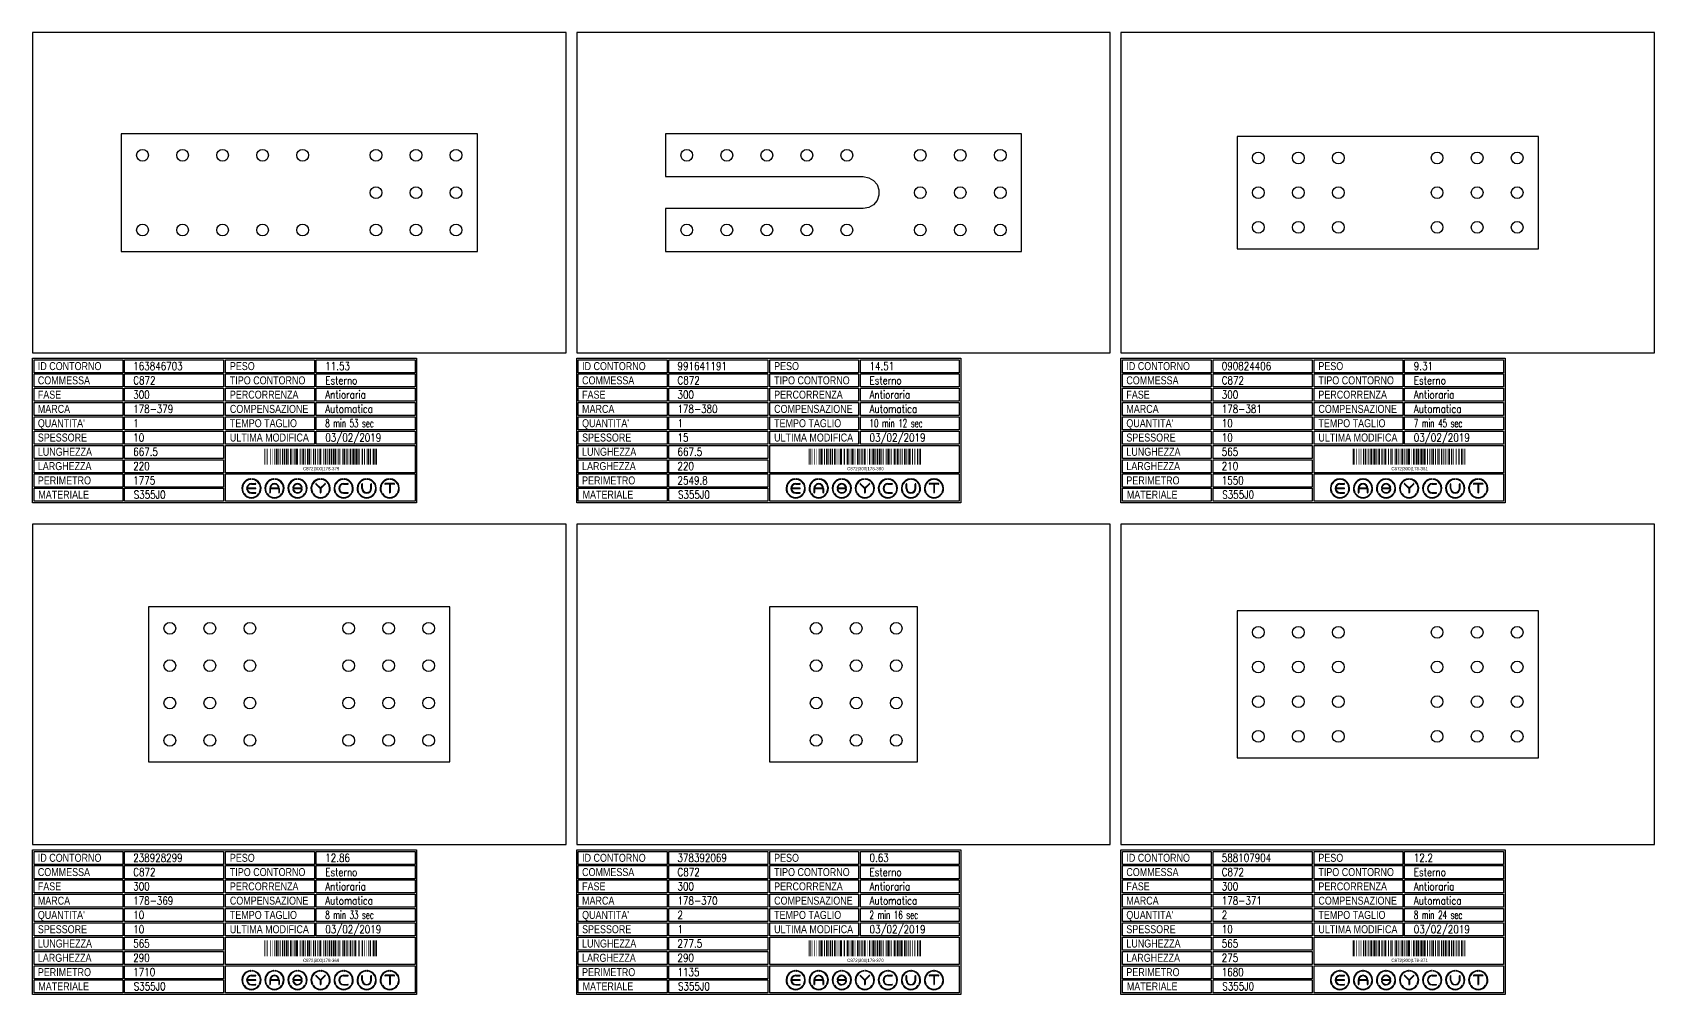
# Model space of a CAD drawing. Header units: millimetres. Extents: x 10000 to 53102, y 10000 to 35064.
# Drawn here: x 10000 to 13040, y 13242 to 15044 of the extents above; entities that cross this region are included whole.
import ezdxf
from ezdxf.enums import TextEntityAlignment as Align

# ---------------------------------------------------------------- set-up
doc = ezdxf.new("R2010")
doc.units = ezdxf.units.MM
doc.styles.add('EasyCutStyle', font='romans.shx', dxfattribs={"width": 0.8})
doc.styles.add('EasyCutStyle1', font='arial.ttf', dxfattribs={"width": 0.8})

# ---------------------------------------------------------------- blocks, each defined once
blk = doc.blocks.new('BlockShape01')
at = {"color": 253}
blk.add_lwpolyline([(0, 0), (720, 0), (720, -271), (0, -271)], close=True, dxfattribs=at)
at = {"color": 2}
for points in [[(3, -2.9), (169.3, -2.9), (169.3, -27.3), (3, -27.3)], [(3, -2.9), (169.3, -2.9), (169.3, -27.3), (3, -27.3)], [(3, -29.6), (169.3, -29.6), (169.3, -54), (3, -54)], [(361.9, -2.9), (528.3, -2.9), (528.3, -27.3), (361.9, -27.3)], [(361.9, -29.6), (528.3, -29.6), (528.3, -54), (361.9, -54)], [(3, -56.4), (169.3, -56.4), (169.3, -80.8), (3, -80.8)], [(361.9, -56.4), (528.3, -56.4), (528.3, -80.8), (361.9, -80.8)], [(3, -83.1), (169.3, -83.1), (169.3, -107.6), (3, -107.6)], [(361.9, -83.1), (528.3, -83.1), (528.3, -107.6), (361.9, -107.6)], [(3, -109.9), (169.3, -109.9), (169.3, -134.3), (3, -134.3)], [(361.9, -109.9), (528.3, -109.9), (528.3, -134.3), (361.9, -134.3)], [(3, -136.7), (169.3, -136.7), (169.3, -161.1), (3, -161.1)], [(361.9, -136.7), (528.3, -136.7), (528.3, -161.1), (361.9, -161.1)], [(3, -163.4), (169.3, -163.4), (169.3, -187.9), (3, -187.9)], [(3, -190.2), (169.3, -190.2), (169.3, -214.6), (3, -214.6)], [(3, -217), (169.3, -217), (169.3, -241.4), (3, -241.4)], [(3, -243.7), (169.3, -243.7), (169.3, -268.1), (3, -268.1)]]:
    blk.add_lwpolyline(points, close=True, dxfattribs=at)
at = {"color": 1}
for points in [[(172.7, -2.9), (358.1, -2.9), (358.1, -27.3), (172.7, -27.3)], [(172.7, -29.6), (358.1, -29.6), (358.1, -54), (172.7, -54)], [(531.6, -2.9), (717, -2.9), (717, -27.3), (531.6, -27.3)], [(531.6, -29.6), (717, -29.6), (717, -54), (531.6, -54)], [(172.7, -56.4), (358.1, -56.4), (358.1, -80.8), (172.7, -80.8)], [(531.6, -56.4), (717, -56.4), (717, -80.8), (531.6, -80.8)], [(172.7, -83.1), (358.1, -83.1), (358.1, -107.6), (172.7, -107.6)], [(531.6, -83.1), (717, -83.1), (717, -107.6), (531.6, -107.6)], [(172.7, -109.9), (358.1, -109.9), (358.1, -134.3), (172.7, -134.3)], [(531.6, -109.9), (717, -109.9), (717, -134.3), (531.6, -134.3)], [(172.7, -136.7), (358.1, -136.7), (358.1, -161.1), (172.7, -161.1)], [(531.6, -136.7), (717, -136.7), (717, -161.1), (531.6, -161.1)], [(172.7, -163.4), (358.1, -163.4), (358.1, -187.9), (172.7, -187.9)], [(361.9, -163.4), (717, -163.4), (717, -214.6), (361.9, -214.6)], [(172.7, -190.2), (358.1, -190.2), (358.1, -214.6), (172.7, -214.6)], [(172.7, -217), (358.1, -217), (358.1, -241.4), (172.7, -241.4)], [(361.9, -217), (717, -217), (717, -268.1), (361.9, -268.1)], [(172.7, -243.7), (358.1, -243.7), (358.1, -268.1), (172.7, -268.1)]]:
    blk.add_lwpolyline(points, close=True, dxfattribs=at)
at = {"color": 161, "style": 'EasyCutStyle1', "width": 0.8}
for s, p in [('ID CONTORNO', (10.1, -22.4)), ('PESO', (370, -22.4)), ('COMMESSA', (10.1, -49.1)), ('FASE', (10.1, -75.9)), ('TIPO CONTORNO', (370, -49.1)), ('PERCORRENZA', (370, -75.9)), ('MARCA', (10.1, -102.6)), ('COMPENSAZIONE', (370, -102.6)), ("QUANTITA'", (10.1, -129.4)), ('TEMPO TAGLIO', (370, -129.4)), ('SPESSORE', (10.1, -156.2)), ('ULTIMA MODIFICA', (370, -156.2)), ('LUNGHEZZA', (10.1, -182.9)), ('LARGHEZZA', (10.1, -209.7)), ('PERIMETRO', (10.1, -236.5)), ('MATERIALE', (11, -263.2))]:
    blk.add_text(s, height=15, dxfattribs=at).set_placement(p)
at = {"style": 'EasyCutStyle'}
for tag, p, width in [('IDSHAPE', (188.9, -22.4), 0.8), ('WEIGTHSHAPE', (548.8, -22.4), 0.8), ('ORDERSHAPE', (188.9, -49.1), 0.8), ('TYPESHAPE', (548.8, -49.1), 0.8), ('PHASESHAPE', (188.9, -75.9), 0.8), ('MKSHAPE', (188.9, -102.6), 0.8), ('JOUSHAPE', (548.8, -75.9), 0.8), ('COMPSHAPE', (548.8, -102.6), 0.8), ('QTASHAPE', (188.9, -129.4), 0.8), ('TIMECUTSHAPE', (548.8, -129.4), 0.65), ('TKSHAPE', (188.9, -156.2), 0.8), ('LASTMODIFYSHAPE', (548.8, -156.2), 0.8), ('LENGTHSHAPE', (188.9, -182.9), 0.8), ('HEIGHTSHAPE', (188.9, -209.7), 0.8), ('PERIMETERSHAPE', (188.9, -236.5), 0.8), ('MATSHAPE', (189.8, -263.2), 0.8)]:
    blk.add_attdef(tag, p, '', height=15, dxfattribs=dict(at, width=width))
blk = doc.blocks.new('Logo')
for color, points in [(140, [(-144.9, -7.2, -1), (-145.9, -7.6, -0.520567), (-131.2, 17.9, -1), (-131.1, 16.9, 0.520567)]), (256, [(-121.7, 0.5), (-137.5, 0.5, -0.394366), (-129.6, 7.9), (-121.7, 7.9, 1), (-121.7, 9), (-129.6, 9, 1), (-129.6, -9), (-121.7, -9, 1), (-121.7, -7.9), (-129.6, -7.9, -0.394366), (-137.5, -0.5), (-121.7, -0.5, 1)]), (140, [(-114.3, -7.2, 1), (-113.3, -7.6, 0.520567), (-128, 17.9, 0.916853), (-128.2, 16.9, 0.043377), (-128.1, 16.9, -0.520567)]), (140, [(-101.7, -7.2, -1), (-102.7, -7.6, -0.520567), (-88, 17.9, -1), (-87.9, 16.9, 0.520567)]), (140, [(-71.1, -7.2, 1), (-70.1, -7.6, 0.520567), (-84.8, 17.9, 1), (-84.9, 16.9, -0.520567)]), (140, [(-58.5, -7.2, -1), (-59.5, -7.6, -0.520567), (-44.8, 17.9, -1), (-44.7, 16.9, 0.520567)]), (256, [(-36.6, -0.5, -0.486114), (-35.5, -1.9, -0.776377), (-50.9, -2, 1), (-51.9, -2.3, 0.776377), (-34.5, -2.1, 0.486114), (-36.6, 0.5), (-49.8, 0.5, -0.486114), (-50.9, 1.9, -0.776377), (-35.5, 2, 1), (-34.5, 2.3, 0.776377), (-51.9, 2.1, 0.486114), (-49.8, -0.5)]), (140, [(-27.9, -7.2, 1), (-26.9, -7.6, 0.520567), (-41.6, 17.9, 1), (-41.7, 16.9, -0.520567)]), (140, [(-15.3, -7.2, -1), (-16.3, -7.6, -0.520567), (-1.6, 17.9, -1), (-1.5, 16.9, 0.520567)]), (256, [(0, 0.8), (-8.1, 8.8, 1), (-8.8, 8.1), (-0.5, -0.2), (-0.5, -7.9, 1), (0.5, -7.9), (0.5, -0.2), (8.8, 8.1, 1), (8.1, 8.8)]), (140, [(15.3, -7.2, 1), (16.3, -7.6, 0.520567), (1.6, 17.9, 1), (1.5, 16.9, -0.520567)]), (140, [(27.9, -7.2, -1), (26.9, -7.6, -0.520567), (41.6, 17.9, -1), (41.7, 16.9, 0.520567)]), (256, [(43.2, -9), (51.1, -9, 1), (51.1, -7.9), (43.2, -7.9, -1), (43.2, 7.9), (51.1, 7.9, 1), (51.1, 9), (43.2, 9, 1)]), (140, [(58.5, -7.2, 1), (59.5, -7.6, 0.520567), (44.8, 17.9, 1), (44.7, 16.9, -0.520567)]), (140, [(71.1, -7.2, -1), (70.1, -7.6, -0.520567), (84.8, 17.9, -1), (84.9, 16.9, 0.520567)]), (256, [(78.5, 0), (78.5, 7.9, 1), (77.4, 7.9), (77.4, 0, 1), (95.4, 0), (95.4, 7.9, 1), (94.3, 7.9), (94.3, 0, -1)]), (140, [(101.7, -7.2, 1), (102.7, -7.6, 0.520567), (88, 17.9, 1), (87.9, 16.9, -0.520567)]), (140, [(114.3, -7.2, -1), (113.3, -7.6, -0.520567), (128, 17.9, -1), (128.1, 16.9, 0.520567)]), (256, [(121.1, 9, 1), (121.1, 7.9), (129.1, 7.9), (129.1, -7.9, 1), (130.1, -7.9), (130.1, 7.9), (138.1, 7.9, 1), (138.1, 9)]), (140, [(144.9, -7.2, 1), (145.9, -7.6, 0.520567), (131.2, 17.9, 1), (131.1, 16.9, -0.520567)]), (140, [(-114.9, -10.3, 1), (-115.7, -9.7, -0.520567), (-143.5, -9.7, 1), (-144.3, -10.3, 0.520567)]), (140, [(-71.7, -10.3, 1), (-72.5, -9.7, -0.520567), (-100.3, -9.7, 1), (-101.1, -10.3, 0.520567)]), (140, [(-28.5, -10.3, 1), (-29.3, -9.7, -0.520567), (-57.1, -9.7, 1), (-57.9, -10.3, 0.520567)]), (140, [(14.7, -10.3, 1), (13.9, -9.7, -0.520567), (-13.9, -9.7, 1), (-14.7, -10.3, 0.520567)]), (140, [(57.9, -10.3, 1), (57.1, -9.7, -0.520567), (29.3, -9.7, 1), (28.5, -10.3, 0.520567)]), (140, [(101.1, -10.3, 1), (100.3, -9.7, -0.520567), (72.5, -9.7, 1), (71.7, -10.3, 0.520567)]), (140, [(144.3, -10.3, 1), (143.5, -9.7, -0.520567), (115.7, -9.7, 1), (114.9, -10.3, 0.520567)])]:
    blk.add_hatch(color=color).paths.add_polyline_path(points)
h = blk.add_hatch(color=256)
h.paths.add_polyline_path([(-78.5, -0.5), (-78.5, -7.9, 1), (-77.4, -7.9), (-77.4, 0, 1), (-95.4, 0), (-95.4, -7.9, 1), (-94.3, -7.9), (-94.3, -0.5)])
h.paths.add_polyline_path([(-94.3, 0.5, -0.933992), (-78.5, 0.5)], flags=16)
for p, q in [((-121.7, 0.5), (-137.5, 0.5)), ((-129.6, 9), (-121.7, 9)), ((-129.6, 7.9), (-121.7, 7.9)), ((-95.4, 0), (-95.4, -7.9)), ((-78.5, 0.5), (-94.3, 0.5)), ((-77.4, 0), (-77.4, -7.9)), ((-36.6, 0.5), (-49.8, 0.5)), ((-0.5, -0.2), (-8.8, 8.1)), ((0, 0.8), (-8.1, 8.8)), ((0, 0.8), (8.1, 8.8)), ((0.5, -0.2), (8.8, 8.1)), ((43.2, 9), (51.1, 9)), ((43.2, 7.9), (51.1, 7.9)), ((77.4, 0), (77.4, 7.9)), ((78.5, 0), (78.5, 7.9)), ((94.3, 0), (94.3, 7.9)), ((95.4, 0), (95.4, 7.9)), ((138.1, 9), (121.1, 9)), ((129.1, 7.9), (121.1, 7.9)), ((129.1, 7.9), (129.1, -7.9)), ((130.1, 7.9), (130.1, -7.9)), ((138.1, 7.9), (130.1, 7.9)), ((-121.7, -0.5), (-137.5, -0.5)), ((-129.6, -7.9), (-121.7, -7.9)), ((-129.6, -9), (-121.7, -9)), ((-94.3, -0.5), (-94.3, -7.9)), ((-78.5, -0.5), (-94.3, -0.5)), ((-78.5, -0.5), (-78.5, -7.9)), ((-36.6, -0.5), (-49.8, -0.5)), ((-0.5, -0.2), (-0.5, -7.9)), ((0.5, -0.2), (0.5, -7.9)), ((43.2, -7.9), (51.1, -7.9)), ((43.2, -9), (51.1, -9))]:
    blk.add_line(p, q)
at = {"color": 140}
for centre, radius, start, end in [((-129.6, 0), 18, 95, 205), ((-129.6, 0), 16.9, 95, 205), ((-131.1, 17.4), 0.54, 275, 95), ((-128.1, 17.4), 0.54, 85, 265), ((-129.6, 0), 16.9, 335, 85), ((-129.6, 0), 18, 335, 85), ((-86.4, 0), 18, 95, 205), ((-86.4, 0), 16.9, 95, 205), ((-87.9, 17.4), 0.54, 275, 95), ((-84.9, 17.4), 0.54, 85, 265), ((-86.4, 0), 16.9, 335, 85), ((-86.4, 0), 18, 335, 85), ((-43.2, 0), 18, 95, 205), ((-43.2, 0), 16.9, 95, 205), ((-44.7, 17.4), 0.54, 275, 95), ((-41.7, 17.4), 0.54, 85, 265), ((-43.2, 0), 16.9, 335, 85), ((-43.2, 0), 18, 335, 85), ((0, 0), 18, 95, 205), ((0, 0), 16.9, 95, 205), ((-1.5, 17.4), 0.54, 275, 95), ((1.5, 17.4), 0.54, 85, 265), ((0, 0), 16.9, 335, 85), ((0, 0), 18, 335, 85), ((43.2, 0), 18, 95, 205), ((43.2, 0), 16.9, 95, 205), ((41.7, 17.4), 0.54, 275, 95), ((44.7, 17.4), 0.54, 85, 265), ((43.2, 0), 16.9, 335, 85), ((43.2, 0), 18, 335, 85), ((86.4, 0), 18, 95, 205), ((86.4, 0), 16.9, 95, 205), ((84.9, 17.4), 0.54, 275, 95), ((87.9, 17.4), 0.54, 85, 265), ((86.4, 0), 16.9, 335, 85), ((86.4, 0), 18, 335, 85), ((129.6, 0), 18, 95, 205), ((129.6, 0), 16.9, 95, 205), ((128.1, 17.4), 0.54, 275, 95), ((131.1, 17.4), 0.54, 85, 265), ((129.6, 0), 16.9, 335, 85), ((129.6, 0), 18, 335, 85), ((-145.4, -7.4), 0.54, 205, 25), ((-143.9, -10), 0.54, 35, 215), ((-129.6, 0), 18, 215, 325), ((-129.6, 0), 16.9, 215, 325), ((-115.3, -10), 0.54, 325, 145), ((-113.8, -7.4), 0.54, 155, 335), ((-102.2, -7.4), 0.54, 205, 25), ((-100.7, -10), 0.54, 35, 215), ((-86.4, 0), 18, 215, 325), ((-86.4, 0), 16.9, 215, 325), ((-72.1, -10), 0.54, 325, 145), ((-70.6, -7.4), 0.54, 155, 335), ((-59, -7.4), 0.54, 205, 25), ((-57.5, -10), 0.54, 35, 215), ((-43.2, 0), 18, 215, 325), ((-43.2, 0), 16.9, 215, 325), ((-28.9, -10), 0.54, 325, 145), ((-27.4, -7.4), 0.54, 155, 335), ((-15.8, -7.4), 0.54, 205, 25), ((-14.3, -10), 0.54, 35, 215), ((0, 0), 18, 215, 325), ((0, 0), 16.9, 215, 325), ((14.3, -10), 0.54, 325, 145), ((15.8, -7.4), 0.54, 155, 335), ((27.4, -7.4), 0.54, 205, 25), ((28.9, -10), 0.54, 35, 215), ((43.2, 0), 18, 215, 325), ((43.2, 0), 16.9, 215, 325), ((57.5, -10), 0.54, 325, 145), ((59, -7.4), 0.54, 155, 335), ((70.6, -7.4), 0.54, 205, 25), ((72.1, -10), 0.54, 35, 215), ((86.4, 0), 18, 215, 325), ((86.4, 0), 16.9, 215, 325), ((100.7, -10), 0.54, 325, 145), ((102.2, -7.4), 0.54, 155, 335), ((113.8, -7.4), 0.54, 205, 25), ((115.3, -10), 0.54, 35, 215), ((129.6, 0), 18, 215, 325), ((129.6, 0), 16.9, 215, 325), ((143.9, -10), 0.54, 325, 145), ((145.4, -7.4), 0.54, 155, 335)]:
    blk.add_arc(centre, radius, start, end, dxfattribs=at)
for centre, radius, start, end in [((-129.6, 0), 9, 90, 270), ((-129.6, 0), 7.92, 90, 176.0904), ((-121.7, 8.5), 0.54, 270, 90), ((-121.7, 0), 0.54, 270, 90), ((-86.4, 0), 9, 0, 180), ((-86.4, 0), 7.92, 3.9096, 176.0904), ((-49.8, 1.6), 2.16, 166.2998, 270), ((-43.2, 0), 9, 15, 166.2998), ((-43.2, 0), 7.92, 15, 166.2998), ((-49.8, 1.6), 1.08, 166.2998, 270), ((-36.6, -1.6), 2.16, 346.2998, 90), ((-35, 2.2), 0.54, 195, 15), ((-8.5, 8.5), 0.54, 45, 225), ((8.5, 8.5), 0.54, 315, 135), ((43.2, 0), 9, 90, 270), ((43.2, 0), 7.92, 90, 270), ((51.1, 8.5), 0.54, 270, 90), ((77.9, 7.9), 0.54, 0, 180), ((86.4, 0), 9, 180, 0), ((86.4, 0), 7.92, 180, 0), ((94.9, 7.9), 0.54, 0, 180), ((121.1, 8.5), 0.54, 90, 270), ((138.1, 8.5), 0.54, 270, 90), ((-129.6, 0), 7.92, 183.9096, 270), ((-121.7, -8.5), 0.54, 270, 90), ((-94.9, -7.9), 0.54, 180, 0), ((-77.9, -7.9), 0.54, 180, 0), ((-51.4, -2.2), 0.54, 15, 195), ((-43.2, 0), 9, 195, 346.2998), ((-43.2, 0), 7.92, 195, 346.2998), ((-36.6, -1.6), 1.08, 346.2998, 90), ((0, -7.9), 0.54, 180, 0), ((51.1, -8.5), 0.54, 270, 90), ((129.6, -7.9), 0.54, 180, 0)]:
    blk.add_arc(centre, radius, start, end)
blk = doc.blocks.new('238928299_128', base_point=(322.5, -375))
at = {"linetype": 'Continuous'}
for points, const_width in [([(323.5, -375), (323.5, -345)], 2), ([(326, -375), (326, -345)], 1), ([(329, -375), (329, -345)], 1), ([(334, -375), (334, -345)], 1), ([(338, -375), (338, -345)], 1), ([(342.5, -375), (342.5, -345)], 2), ([(346, -375), (346, -345)], 3), ([(349, -375), (349, -345)], 1), ([(352.5, -375), (352.5, -345)], 2), ([(357, -375), (357, -345)], 3), ([(360.5, -375), (360.5, -345)], 2), ([(364, -375), (364, -345)], 3), ([(367.5, -375), (367.5, -345)], 2), ([(372, -375), (372, -345)], 3), ([(376, -375), (376, -345)], 1), ([(378, -375), (378, -345)], 1), ([(380, -375), (380, -345)], 1), ([(383.5, -375), (383.5, -345)], 4), ([(389.5, -375), (389.5, -345)], 2), ([(393, -375), (393, -345)], 1), ([(396, -375), (396, -345)], 3), ([(400, -375), (400, -345)], 1), ([(404, -375), (404, -345)], 3), ([(407.5, -375), (407.5, -345)], 2), ([(411, -375), (411, -345)], 1), ([(415, -375), (415, -345)], 3), ([(418.5, -375), (418.5, -345)], 2), ([(422, -375), (422, -345)], 1), ([(424, -375), (424, -345)], 1), ([(427.5, -375), (427.5, -345)], 4), ([(433, -375), (433, -345)], 1), ([(437, -375), (437, -345)], 3), ([(441.5, -375), (441.5, -345)], 2), ([(445, -375), (445, -345)], 3), ([(448.5, -375), (448.5, -345)], 2), ([(452, -375), (452, -345)], 3), ([(456, -375), (456, -345)], 3), ([(459, -375), (459, -345)], 1), ([(462.5, -375), (462.5, -345)], 2), ([(466, -375), (466, -345)], 1), ([(469.5, -375), (469.5, -345)], 2), ([(473, -375), (473, -345)], 3), ([(477.5, -375), (477.5, -345)], 2), ([(481, -375), (481, -345)], 1), ([(484, -375), (484, -345)], 3), ([(488.5, -375), (488.5, -345)], 2), ([(493, -375), (493, -345)], 3), ([(496, -375), (496, -345)], 1), ([(500, -375), (500, -345)], 3), ([(504, -375), (504, -345)], 1), ([(506.5, -375), (506.5, -345)], 2), ([(510, -375), (510, -345)], 1), ([(514, -375), (514, -345)], 1), ([(518.5, -375), (518.5, -345)], 2), ([(521.5, -375), (521.5, -345)], 2), ([(527, -375), (527, -345)], 3), ([(530, -375), (530, -345)], 1), ([(532.5, -375), (532.5, -345)], 2)]:
    blk.add_lwpolyline(points, dxfattribs=dict(at, const_width=const_width))
blk.add_text('C872|300|178-369', height=6).set_placement((429, -385.5), align=Align.CENTER)
blk = doc.blocks.new('378392069_128', base_point=(178.75, -375))
at = {"linetype": 'Continuous'}
for points, const_width in [([(179.75, -375), (179.75, -345)], 2), ([(182.25, -375), (182.25, -345)], 1), ([(185.25, -375), (185.25, -345)], 1), ([(190.25, -375), (190.25, -345)], 1), ([(194.25, -375), (194.25, -345)], 1), ([(198.75, -375), (198.75, -345)], 2), ([(202.25, -375), (202.25, -345)], 3), ([(205.25, -375), (205.25, -345)], 1), ([(208.75, -375), (208.75, -345)], 2), ([(213.25, -375), (213.25, -345)], 3), ([(216.75, -375), (216.75, -345)], 2), ([(220.25, -375), (220.25, -345)], 3), ([(223.75, -375), (223.75, -345)], 2), ([(228.25, -375), (228.25, -345)], 3), ([(232.25, -375), (232.25, -345)], 1), ([(234.25, -375), (234.25, -345)], 1), ([(236.25, -375), (236.25, -345)], 1), ([(239.75, -375), (239.75, -345)], 4), ([(245.75, -375), (245.75, -345)], 2), ([(249.25, -375), (249.25, -345)], 1), ([(252.25, -375), (252.25, -345)], 3), ([(256.25, -375), (256.25, -345)], 1), ([(260.25, -375), (260.25, -345)], 3), ([(263.75, -375), (263.75, -345)], 2), ([(267.25, -375), (267.25, -345)], 1), ([(271.25, -375), (271.25, -345)], 3), ([(274.75, -375), (274.75, -345)], 2), ([(278.25, -375), (278.25, -345)], 1), ([(280.25, -375), (280.25, -345)], 1), ([(283.75, -375), (283.75, -345)], 4), ([(289.25, -375), (289.25, -345)], 1), ([(293.25, -375), (293.25, -345)], 3), ([(297.75, -375), (297.75, -345)], 2), ([(301.25, -375), (301.25, -345)], 3), ([(304.75, -375), (304.75, -345)], 2), ([(308.25, -375), (308.25, -345)], 3), ([(312.25, -375), (312.25, -345)], 3), ([(315.25, -375), (315.25, -345)], 1), ([(318.75, -375), (318.75, -345)], 2), ([(322.25, -375), (322.25, -345)], 1), ([(325.75, -375), (325.75, -345)], 2), ([(329.25, -375), (329.25, -345)], 3), ([(333.75, -375), (333.75, -345)], 2), ([(337.25, -375), (337.25, -345)], 1), ([(340.25, -375), (340.25, -345)], 3), ([(345.25, -375), (345.25, -345)], 3), ([(348.75, -375), (348.75, -345)], 2), ([(352.25, -375), (352.25, -345)], 3), ([(355.25, -375), (355.25, -345)], 1), ([(359.25, -375), (359.25, -345)], 3), ([(362.75, -375), (362.75, -345)], 2), ([(366.75, -375), (366.75, -345)], 2), ([(370.25, -375), (370.25, -345)], 1), ([(373.25, -375), (373.25, -345)], 1), ([(377.75, -375), (377.75, -345)], 2), ([(383.25, -375), (383.25, -345)], 3), ([(386.25, -375), (386.25, -345)], 1), ([(388.75, -375), (388.75, -345)], 2)]:
    blk.add_lwpolyline(points, dxfattribs=dict(at, const_width=const_width))
blk.add_text('C872|300|178-370', height=6).set_placement((285.25, -385.5), align=Align.CENTER)
blk = doc.blocks.new('588107904_128', base_point=(322.5, -382.5))
at = {"linetype": 'Continuous'}
for points, const_width in [([(323.5, -382.5), (323.5, -352.5)], 2), ([(326, -382.5), (326, -352.5)], 1), ([(329, -382.5), (329, -352.5)], 1), ([(334, -382.5), (334, -352.5)], 1), ([(338, -382.5), (338, -352.5)], 1), ([(342.5, -382.5), (342.5, -352.5)], 2), ([(346, -382.5), (346, -352.5)], 3), ([(349, -382.5), (349, -352.5)], 1), ([(352.5, -382.5), (352.5, -352.5)], 2), ([(357, -382.5), (357, -352.5)], 3), ([(360.5, -382.5), (360.5, -352.5)], 2), ([(364, -382.5), (364, -352.5)], 3), ([(367.5, -382.5), (367.5, -352.5)], 2), ([(372, -382.5), (372, -352.5)], 3), ([(376, -382.5), (376, -352.5)], 1), ([(378, -382.5), (378, -352.5)], 1), ([(380, -382.5), (380, -352.5)], 1), ([(383.5, -382.5), (383.5, -352.5)], 4), ([(389.5, -382.5), (389.5, -352.5)], 2), ([(393, -382.5), (393, -352.5)], 1), ([(396, -382.5), (396, -352.5)], 3), ([(400, -382.5), (400, -352.5)], 1), ([(404, -382.5), (404, -352.5)], 3), ([(407.5, -382.5), (407.5, -352.5)], 2), ([(411, -382.5), (411, -352.5)], 1), ([(415, -382.5), (415, -352.5)], 3), ([(418.5, -382.5), (418.5, -352.5)], 2), ([(422, -382.5), (422, -352.5)], 1), ([(424, -382.5), (424, -352.5)], 1), ([(427.5, -382.5), (427.5, -352.5)], 4), ([(433, -382.5), (433, -352.5)], 1), ([(437, -382.5), (437, -352.5)], 3), ([(441.5, -382.5), (441.5, -352.5)], 2), ([(445, -382.5), (445, -352.5)], 3), ([(448.5, -382.5), (448.5, -352.5)], 2), ([(452, -382.5), (452, -352.5)], 3), ([(456, -382.5), (456, -352.5)], 3), ([(459, -382.5), (459, -352.5)], 1), ([(462.5, -382.5), (462.5, -352.5)], 2), ([(466, -382.5), (466, -352.5)], 1), ([(469.5, -382.5), (469.5, -352.5)], 2), ([(473, -382.5), (473, -352.5)], 3), ([(477.5, -382.5), (477.5, -352.5)], 2), ([(481, -382.5), (481, -352.5)], 1), ([(484, -382.5), (484, -352.5)], 3), ([(489, -382.5), (489, -352.5)], 3), ([(492.5, -382.5), (492.5, -352.5)], 2), ([(496, -382.5), (496, -352.5)], 3), ([(499, -382.5), (499, -352.5)], 1), ([(503, -382.5), (503, -352.5)], 3), ([(507.5, -382.5), (507.5, -352.5)], 2), ([(511, -382.5), (511, -352.5)], 3), ([(515, -382.5), (515, -352.5)], 1), ([(517.5, -382.5), (517.5, -352.5)], 2), ([(521.5, -382.5), (521.5, -352.5)], 2), ([(527, -382.5), (527, -352.5)], 3), ([(530, -382.5), (530, -352.5)], 1), ([(532.5, -382.5), (532.5, -352.5)], 2)]:
    blk.add_lwpolyline(points, dxfattribs=dict(at, const_width=const_width))
blk.add_text('C872|300|178-371', height=6).set_placement((429, -393), align=Align.CENTER)
blk = doc.blocks.new('163846703_128', base_point=(373.75, -410))
at = {"linetype": 'Continuous'}
for points, const_width in [([(374.75, -410), (374.75, -380)], 2), ([(377.25, -410), (377.25, -380)], 1), ([(380.25, -410), (380.25, -380)], 1), ([(385.25, -410), (385.25, -380)], 1), ([(389.25, -410), (389.25, -380)], 1), ([(393.75, -410), (393.75, -380)], 2), ([(397.25, -410), (397.25, -380)], 3), ([(400.25, -410), (400.25, -380)], 1), ([(403.75, -410), (403.75, -380)], 2), ([(408.25, -410), (408.25, -380)], 3), ([(411.75, -410), (411.75, -380)], 2), ([(415.25, -410), (415.25, -380)], 3), ([(418.75, -410), (418.75, -380)], 2), ([(423.25, -410), (423.25, -380)], 3), ([(427.25, -410), (427.25, -380)], 1), ([(429.25, -410), (429.25, -380)], 1), ([(431.25, -410), (431.25, -380)], 1), ([(434.75, -410), (434.75, -380)], 4), ([(440.75, -410), (440.75, -380)], 2), ([(444.25, -410), (444.25, -380)], 1), ([(447.25, -410), (447.25, -380)], 3), ([(451.25, -410), (451.25, -380)], 1), ([(455.25, -410), (455.25, -380)], 3), ([(458.75, -410), (458.75, -380)], 2), ([(462.25, -410), (462.25, -380)], 1), ([(466.25, -410), (466.25, -380)], 3), ([(469.75, -410), (469.75, -380)], 2), ([(473.25, -410), (473.25, -380)], 1), ([(475.25, -410), (475.25, -380)], 1), ([(478.75, -410), (478.75, -380)], 4), ([(484.25, -410), (484.25, -380)], 1), ([(488.25, -410), (488.25, -380)], 3), ([(492.75, -410), (492.75, -380)], 2), ([(496.25, -410), (496.25, -380)], 3), ([(499.75, -410), (499.75, -380)], 2), ([(503.25, -410), (503.25, -380)], 3), ([(507.25, -410), (507.25, -380)], 3), ([(510.25, -410), (510.25, -380)], 1), ([(513.75, -410), (513.75, -380)], 2), ([(517.25, -410), (517.25, -380)], 1), ([(520.75, -410), (520.75, -380)], 2), ([(524.25, -410), (524.25, -380)], 3), ([(528.75, -410), (528.75, -380)], 2), ([(532.25, -410), (532.25, -380)], 1), ([(535.25, -410), (535.25, -380)], 3), ([(540.25, -410), (540.25, -380)], 3), ([(543.75, -410), (543.75, -380)], 2), ([(547.25, -410), (547.25, -380)], 3), ([(551.25, -410), (551.25, -380)], 3), ([(555.25, -410), (555.25, -380)], 1), ([(557.75, -410), (557.75, -380)], 2), ([(561.75, -410), (561.75, -380)], 2), ([(566.25, -410), (566.25, -380)], 1), ([(569.25, -410), (569.25, -380)], 3), ([(572.75, -410), (572.75, -380)], 2), ([(578.25, -410), (578.25, -380)], 3), ([(581.25, -410), (581.25, -380)], 1), ([(583.75, -410), (583.75, -380)], 2)]:
    blk.add_lwpolyline(points, dxfattribs=dict(at, const_width=const_width))
blk.add_text('C872|300|178-379', height=6).set_placement((480.25, -420.5), align=Align.CENTER)
blk = doc.blocks.new('991641191_128', base_point=(373.75, -410))
at = {"linetype": 'Continuous'}
for points, const_width in [([(374.75, -410), (374.75, -380)], 2), ([(377.25, -410), (377.25, -380)], 1), ([(380.25, -410), (380.25, -380)], 1), ([(385.25, -410), (385.25, -380)], 1), ([(389.25, -410), (389.25, -380)], 1), ([(393.75, -410), (393.75, -380)], 2), ([(397.25, -410), (397.25, -380)], 3), ([(400.25, -410), (400.25, -380)], 1), ([(403.75, -410), (403.75, -380)], 2), ([(408.25, -410), (408.25, -380)], 3), ([(411.75, -410), (411.75, -380)], 2), ([(415.25, -410), (415.25, -380)], 3), ([(418.75, -410), (418.75, -380)], 2), ([(423.25, -410), (423.25, -380)], 3), ([(427.25, -410), (427.25, -380)], 1), ([(429.25, -410), (429.25, -380)], 1), ([(431.25, -410), (431.25, -380)], 1), ([(434.75, -410), (434.75, -380)], 4), ([(440.75, -410), (440.75, -380)], 2), ([(444.25, -410), (444.25, -380)], 1), ([(447.25, -410), (447.25, -380)], 3), ([(451.25, -410), (451.25, -380)], 1), ([(455.25, -410), (455.25, -380)], 3), ([(458.75, -410), (458.75, -380)], 2), ([(462.25, -410), (462.25, -380)], 1), ([(466.25, -410), (466.25, -380)], 3), ([(469.75, -410), (469.75, -380)], 2), ([(473.25, -410), (473.25, -380)], 1), ([(475.25, -410), (475.25, -380)], 1), ([(478.75, -410), (478.75, -380)], 4), ([(484.25, -410), (484.25, -380)], 1), ([(488.25, -410), (488.25, -380)], 3), ([(492.75, -410), (492.75, -380)], 2), ([(496.25, -410), (496.25, -380)], 3), ([(499.75, -410), (499.75, -380)], 2), ([(503.25, -410), (503.25, -380)], 3), ([(507.25, -410), (507.25, -380)], 3), ([(510.25, -410), (510.25, -380)], 1), ([(513.75, -410), (513.75, -380)], 2), ([(517.25, -410), (517.25, -380)], 1), ([(520.75, -410), (520.75, -380)], 2), ([(524.25, -410), (524.25, -380)], 3), ([(528.75, -410), (528.75, -380)], 2), ([(532.25, -410), (532.25, -380)], 1), ([(535.25, -410), (535.25, -380)], 3), ([(540.25, -410), (540.25, -380)], 3), ([(543.25, -410), (543.25, -380)], 1), ([(546.75, -410), (546.75, -380)], 2), ([(550.25, -410), (550.25, -380)], 1), ([(554.25, -410), (554.25, -380)], 3), ([(557.75, -410), (557.75, -380)], 2), ([(562.25, -410), (562.25, -380)], 3), ([(565.25, -410), (565.25, -380)], 1), ([(568.75, -410), (568.75, -380)], 2), ([(572.75, -410), (572.75, -380)], 2), ([(578.25, -410), (578.25, -380)], 3), ([(581.25, -410), (581.25, -380)], 1), ([(583.75, -410), (583.75, -380)], 2)]:
    blk.add_lwpolyline(points, dxfattribs=dict(at, const_width=const_width))
blk.add_text('C872|300|178-380', height=6).set_placement((480.25, -420.5), align=Align.CENTER)
blk = doc.blocks.new('090824406_128', base_point=(322.5, -415))
at = {"linetype": 'Continuous'}
for points, const_width in [([(323.5, -415), (323.5, -385)], 2), ([(326, -415), (326, -385)], 1), ([(329, -415), (329, -385)], 1), ([(334, -415), (334, -385)], 1), ([(338, -415), (338, -385)], 1), ([(342.5, -415), (342.5, -385)], 2), ([(346, -415), (346, -385)], 3), ([(349, -415), (349, -385)], 1), ([(352.5, -415), (352.5, -385)], 2), ([(357, -415), (357, -385)], 3), ([(360.5, -415), (360.5, -385)], 2), ([(364, -415), (364, -385)], 3), ([(367.5, -415), (367.5, -385)], 2), ([(372, -415), (372, -385)], 3), ([(376, -415), (376, -385)], 1), ([(378, -415), (378, -385)], 1), ([(380, -415), (380, -385)], 1), ([(383.5, -415), (383.5, -385)], 4), ([(389.5, -415), (389.5, -385)], 2), ([(393, -415), (393, -385)], 1), ([(396, -415), (396, -385)], 3), ([(400, -415), (400, -385)], 1), ([(404, -415), (404, -385)], 3), ([(407.5, -415), (407.5, -385)], 2), ([(411, -415), (411, -385)], 1), ([(415, -415), (415, -385)], 3), ([(418.5, -415), (418.5, -385)], 2), ([(422, -415), (422, -385)], 1), ([(424, -415), (424, -385)], 1), ([(427.5, -415), (427.5, -385)], 4), ([(433, -415), (433, -385)], 1), ([(437, -415), (437, -385)], 3), ([(441.5, -415), (441.5, -385)], 2), ([(445, -415), (445, -385)], 3), ([(448.5, -415), (448.5, -385)], 2), ([(452, -415), (452, -385)], 3), ([(456, -415), (456, -385)], 3), ([(459, -415), (459, -385)], 1), ([(462.5, -415), (462.5, -385)], 2), ([(466, -415), (466, -385)], 1), ([(469.5, -415), (469.5, -385)], 2), ([(473, -415), (473, -385)], 3), ([(477.5, -415), (477.5, -385)], 2), ([(481, -415), (481, -385)], 1), ([(484, -415), (484, -385)], 3), ([(489, -415), (489, -385)], 3), ([(492, -415), (492, -385)], 1), ([(495.5, -415), (495.5, -385)], 2), ([(499, -415), (499, -385)], 1), ([(503, -415), (503, -385)], 3), ([(507.5, -415), (507.5, -385)], 2), ([(510.5, -415), (510.5, -385)], 2), ([(515, -415), (515, -385)], 1), ([(517, -415), (517, -385)], 1), ([(521.5, -415), (521.5, -385)], 2), ([(527, -415), (527, -385)], 3), ([(530, -415), (530, -385)], 1), ([(532.5, -415), (532.5, -385)], 2)]:
    blk.add_lwpolyline(points, dxfattribs=dict(at, const_width=const_width))
blk.add_text('C872|300|178-381', height=6).set_placement((429, -425.5), align=Align.CENTER)

msp = doc.modelspace()

# ---------------------------------------------------------------- linework, layer by layer
for p, q in [((11000, 15044), (10000, 15044)), ((10000, 15044), (10000, 14444)), ((11000, 14444), (11000, 15044)), ((12020, 15044), (11020, 15044)), ((11020, 15044), (11020, 14444)), ((12020, 14444), (12020, 15044)), ((13040, 15044), (12040, 15044)), ((12040, 15044), (12040, 14444)), ((13040, 14444), (13040, 15044)), ((10000, 14444), (11000, 14444)), ((11020, 14444), (12020, 14444)), ((12040, 14444), (13040, 14444)), ((11000, 14123), (10000, 14123)), ((10000, 14123), (10000, 13523)), ((11000, 13523), (11000, 14123)), ((12020, 14123), (11020, 14123)), ((11020, 14123), (11020, 13523)), ((12020, 13523), (12020, 14123)), ((13040, 14123), (12040, 14123)), ((12040, 14123), (12040, 13523)), ((13040, 13523), (13040, 14123)), ((10000, 13523), (11000, 13523)), ((11020, 13523), (12020, 13523)), ((12040, 13523), (13040, 13523))]:
    msp.add_line(p, q)
at = {"color": 2}
for points in [[(10166.3, 14634), (10833.8, 14634), (10833.8, 14854), (10166.3, 14854)], [(11186.3, 14634), (11853.8, 14634), (11853.8, 14854), (11186.3, 14854), (11186.3, 14774), (11556.8, 14774), (11567.3, 14772), (11576.3, 14767), (11582.8, 14759), (11586.3, 14749), (11586.3, 14739), (11582.8, 14729), (11576.3, 14721), (11567.3, 14716), (11556.8, 14714), (11186.3, 14714)], [(12257.5, 14639), (12822.5, 14639), (12822.5, 14849), (12257.5, 14849)], [(10217.5, 13678), (10782.5, 13678), (10782.5, 13968), (10217.5, 13968)], [(11381.3, 13678), (11658.8, 13678), (11658.8, 13968), (11381.3, 13968)], [(12257.5, 13685.5), (12822.5, 13685.5), (12822.5, 13960.5), (12257.5, 13960.5)]]:
    msp.add_lwpolyline(points, close=True, dxfattribs=at)
at = {"color": 4}
for centre in [(10206.3, 14814), (10281.3, 14814), (10356.3, 14814), (10431.3, 14814), (10506.3, 14814), (10643.8, 14814), (10718.8, 14814), (10793.8, 14814), (11226.3, 14814), (11301.3, 14814), (11376.3, 14814), (11451.3, 14814), (11526.3, 14814), (11663.8, 14814), (11738.8, 14814), (11813.8, 14814), (12297.5, 14809), (12372.5, 14809), (12447.5, 14809), (12632.5, 14809), (12707.5, 14809), (12782.5, 14809), (10643.8, 14744), (10718.8, 14744), (10793.8, 14744), (11663.8, 14744), (11738.8, 14744), (11813.8, 14744), (12297.5, 14744), (12372.5, 14744), (12447.5, 14744), (12632.5, 14744), (12707.5, 14744), (12782.5, 14744), (10206.3, 14674), (10281.3, 14674), (10356.3, 14674), (10431.3, 14674), (10506.3, 14674), (10643.8, 14674), (10718.8, 14674), (10793.8, 14674), (11226.3, 14674), (11301.3, 14674), (11376.3, 14674), (11451.3, 14674), (11526.3, 14674), (11663.8, 14674), (11738.8, 14674), (11813.8, 14674), (12297.5, 14679), (12372.5, 14679), (12447.5, 14679), (12632.5, 14679), (12707.5, 14679), (12782.5, 14679), (10257.5, 13928), (10332.5, 13928), (10407.5, 13928), (10592.5, 13928), (10667.5, 13928), (10742.5, 13928), (11468.8, 13928), (11543.8, 13928), (11618.8, 13928), (12297.5, 13920.5), (12372.5, 13920.5), (12447.5, 13920.5), (12632.5, 13920.5), (12707.5, 13920.5), (12782.5, 13920.5), (10257.5, 13858), (10332.5, 13858), (10407.5, 13858), (10592.5, 13858), (10667.5, 13858), (10742.5, 13858), (11468.8, 13858), (11543.8, 13858), (11618.8, 13858), (12297.5, 13855.5), (12372.5, 13855.5), (12447.5, 13855.5), (12632.5, 13855.5), (12707.5, 13855.5), (12782.5, 13855.5), (10257.5, 13788), (10332.5, 13788), (10407.5, 13788), (10592.5, 13788), (10667.5, 13788), (10742.5, 13788), (11468.8, 13788), (11543.8, 13788), (11618.8, 13788), (12297.5, 13790.5), (12372.5, 13790.5), (12447.5, 13790.5), (12632.5, 13790.5), (12707.5, 13790.5), (12782.5, 13790.5), (10257.5, 13718), (10332.5, 13718), (10407.5, 13718), (10592.5, 13718), (10667.5, 13718), (10742.5, 13718), (11468.8, 13718), (11543.8, 13718), (11618.8, 13718), (12297.5, 13725.5), (12372.5, 13725.5), (12447.5, 13725.5), (12632.5, 13725.5), (12707.5, 13725.5), (12782.5, 13725.5)]:
    msp.add_circle(centre, 11, dxfattribs=at)

# ---------------------------------------------------------------- block references
for p, values in [((10000, 14434), {'IDSHAPE': '163846703', 'ORDERSHAPE': 'C872', 'PHASESHAPE': '300', 'MKSHAPE': '178-379', 'TKSHAPE': '10', 'LENGTHSHAPE': '667.5', 'HEIGHTSHAPE': '220', 'MATSHAPE': 'S355J0', 'LASTMODIFYSHAPE': '03/02/2019', 'PERIMETERSHAPE': '1775', 'WEIGTHSHAPE': '11.53', 'TYPESHAPE': 'Esterno', 'JOUSHAPE': 'Antioraria', 'COMPSHAPE': 'Automatica', 'TIMECUTSHAPE': '8 min 53 sec', 'QTASHAPE': '1'}), ((11020, 14434), {'IDSHAPE': '991641191', 'ORDERSHAPE': 'C872', 'PHASESHAPE': '300', 'MKSHAPE': '178-380', 'TKSHAPE': '15', 'LENGTHSHAPE': '667.5', 'HEIGHTSHAPE': '220', 'MATSHAPE': 'S355J0', 'LASTMODIFYSHAPE': '03/02/2019', 'PERIMETERSHAPE': '2549.8', 'WEIGTHSHAPE': '14.51', 'TYPESHAPE': 'Esterno', 'JOUSHAPE': 'Antioraria', 'COMPSHAPE': 'Automatica', 'TIMECUTSHAPE': '10 min 12 sec', 'QTASHAPE': '1'}), ((12040, 14434), {'IDSHAPE': '090824406', 'ORDERSHAPE': 'C872', 'PHASESHAPE': '300', 'MKSHAPE': '178-381', 'TKSHAPE': '10', 'LENGTHSHAPE': '565', 'HEIGHTSHAPE': '210', 'MATSHAPE': 'S355J0', 'LASTMODIFYSHAPE': '03/02/2019', 'PERIMETERSHAPE': '1550', 'WEIGTHSHAPE': '9.31', 'TYPESHAPE': 'Esterno', 'JOUSHAPE': 'Antioraria', 'COMPSHAPE': 'Automatica', 'TIMECUTSHAPE': '7 min 45 sec', 'QTASHAPE': '10'}), ((10000, 13513), {'IDSHAPE': '238928299', 'ORDERSHAPE': 'C872', 'PHASESHAPE': '300', 'MKSHAPE': '178-369', 'TKSHAPE': '10', 'LENGTHSHAPE': '565', 'HEIGHTSHAPE': '290', 'MATSHAPE': 'S355J0', 'LASTMODIFYSHAPE': '03/02/2019', 'PERIMETERSHAPE': '1710', 'WEIGTHSHAPE': '12.86', 'TYPESHAPE': 'Esterno', 'JOUSHAPE': 'Antioraria', 'COMPSHAPE': 'Automatica', 'TIMECUTSHAPE': '8 min 33 sec', 'QTASHAPE': '10'}), ((11020, 13513), {'IDSHAPE': '378392069', 'ORDERSHAPE': 'C872', 'PHASESHAPE': '300', 'MKSHAPE': '178-370', 'TKSHAPE': '1', 'LENGTHSHAPE': '277.5', 'HEIGHTSHAPE': '290', 'MATSHAPE': 'S355J0', 'LASTMODIFYSHAPE': '03/02/2019', 'PERIMETERSHAPE': '1135', 'WEIGTHSHAPE': '0.63', 'TYPESHAPE': 'Esterno', 'JOUSHAPE': 'Antioraria', 'COMPSHAPE': 'Automatica', 'TIMECUTSHAPE': '2 min 16 sec', 'QTASHAPE': '2'}), ((12040, 13513), {'IDSHAPE': '588107904', 'ORDERSHAPE': 'C872', 'PHASESHAPE': '300', 'MKSHAPE': '178-371', 'TKSHAPE': '10', 'LENGTHSHAPE': '565', 'HEIGHTSHAPE': '275', 'MATSHAPE': 'S355J0', 'LASTMODIFYSHAPE': '03/02/2019', 'PERIMETERSHAPE': '1680', 'WEIGTHSHAPE': '12.2', 'TYPESHAPE': 'Esterno', 'JOUSHAPE': 'Antioraria', 'COMPSHAPE': 'Automatica', 'TIMECUTSHAPE': '8 min 24 sec', 'QTASHAPE': '2'})]:
    msp.add_blockref('BlockShape01', p).add_auto_attribs(values)
for name, p in [('163846703_128', (10434.5, 14234.5)), ('991641191_128', (11454.5, 14234.5)), ('090824406_128', (12474.5, 14234.5)), ('Logo', (10540, 14190)), ('Logo', (11560, 14190)), ('Logo', (12580, 14190)), ('238928299_128', (10434.5, 13313.5)), ('378392069_128', (11454.5, 13313.5)), ('588107904_128', (12474.5, 13313.5)), ('Logo', (10540, 13269)), ('Logo', (11560, 13269)), ('Logo', (12580, 13269))]:
    msp.add_blockref(name, p)

doc.saveas('drawing.dxf')
